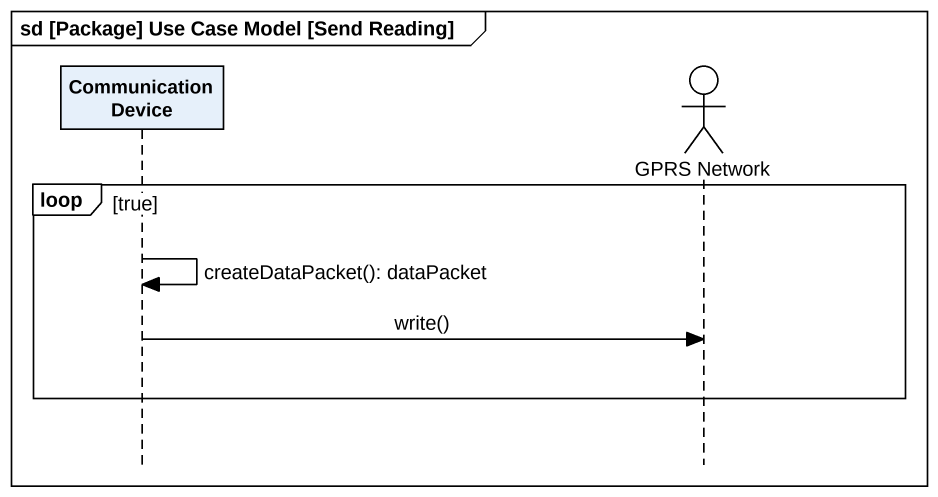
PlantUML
@startuml
mainframe sd [Package] Use Case Model [Send Reading]
hide footbox
participant "Communication Device" as Communication_Device
actor "GPRS Network" as GPRS_Network

loop true
  Communication_Device -> Communication_Device : createDataPacket(): dataPacket
  Communication_Device -> GPRS_Network : write()
end
@enduml
